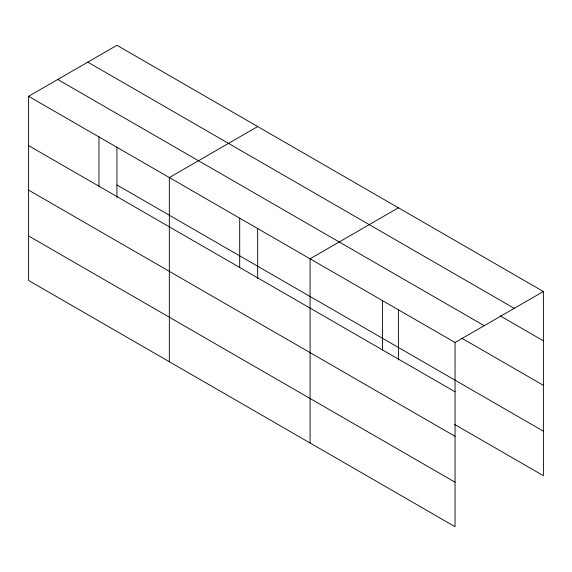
<?xml version="1.0" encoding="UTF-8"?>
<svg xmlns="http://www.w3.org/2000/svg" width="572" height="572" viewBox="0 0 572 572"><rect width="100%" height="100%" fill="white"/><g stroke="black" fill="none" stroke-linecap="round" stroke-linejoin="round"><path stroke-width="0.86" d="M28.6 96.303L455.062 342.514L455.062 526.705L28.6 280.487L28.6 96.303L116.938 45.295L543.4 291.513L543.4 475.697L454.704 424.495M257.672 126.548L169.333 177.549L169.333 361.74M398.405 207.8L310.067 258.801L310.067 442.985M455.062 342.514L543.4 291.513M87.788 62.126L514.249 308.344M500.207 315.88L543.4 340.812M57.751 79.472L484.212 325.683M461.647 338.123L543.4 385.328M116.938 184.97L543.4 431.188M28.6 145.595L455.062 391.813M28.6 190.111L455.062 436.329M28.6 235.971L455.062 482.189M398.405 309.552L398.405 359.938M382.561 300.657L382.561 349.957M257.672 228.299L257.672 278.686M239.697 218.175L239.697 267.474M116.938 147.047L116.938 197.433M98.963 136.922L98.963 186.222"/></g></svg>
